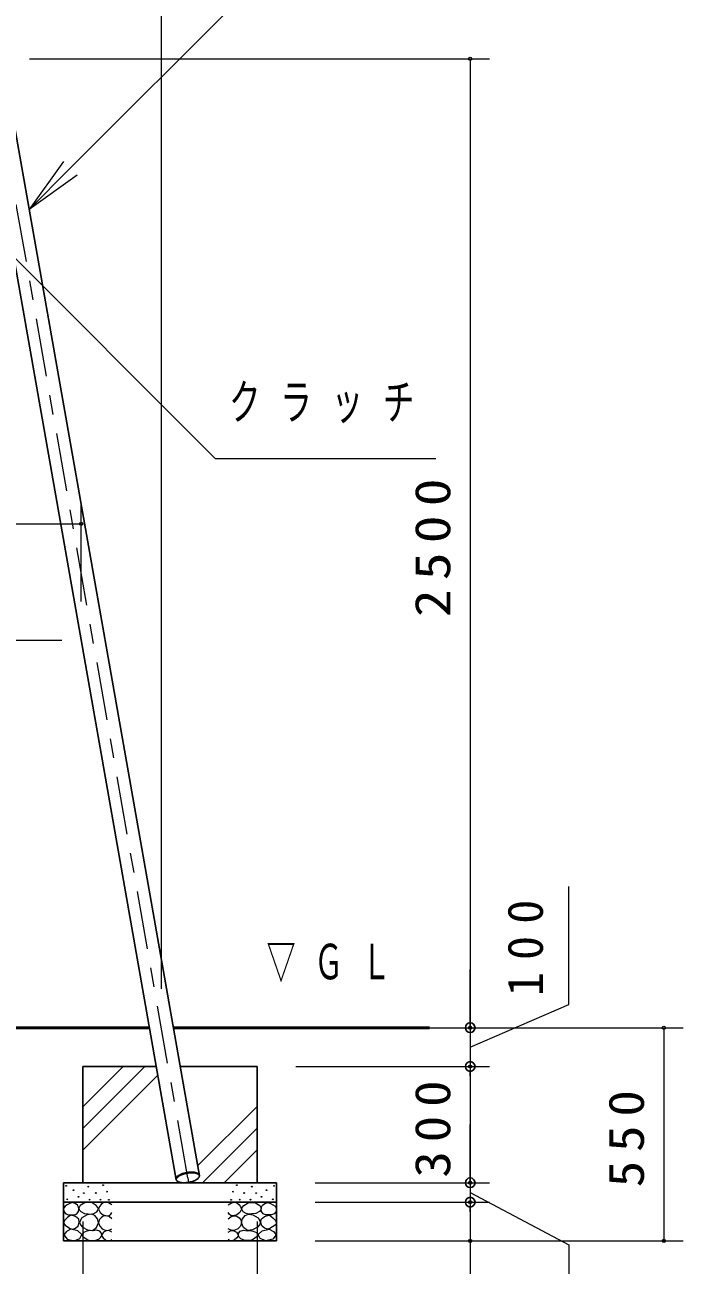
# Model space of a CAD drawing. Units: millimetres on the paper, scale 1:50. Extents: x 200 to 813, y 141 to 438.
# Drawn here: x 324.3 to 358.3, y 195.6 to 259.6 of the extents above; entities that cross this region are included whole.
import ezdxf

# ---------------------------------------------------------------- set-up
doc = ezdxf.new("R2010")
doc.units = ezdxf.units.MM
doc.linetypes.add('USER2', pattern=[6, 3, -1, 1, -1])
doc.layers.add('線', color=2, linetype='Continuous', lineweight=25)
doc.layers.add('補助', color=2, linetype='Continuous', lineweight=13)
doc.styles.add('ＭＳ ゴシック', font='')
doc.styles.get('ＭＳ ゴシック').set_extended_font_data('MS Gothic')

# ---------------------------------------------------------------- blocks, each defined once
blk = doc.blocks.new('dimension_origin')
at = {"color": 0, "linetype": 'Continuous', "lineweight": -2}
blk.add_circle((0, 0), 1.25, dxfattribs=at)

msp = doc.modelspace()

# ---------------------------------------------------------------- linework, layer by layer
at = {"layer": '線', "color": 1, "linetype": 'USER2', "lineweight": 13}
for p, q in [((332.68, 200.116), (322.505, 257.822)), ((251.167, 227.858), (327.174, 227.858)), ((332.68, 200.116), (332.722, 199.88))]:
    msp.add_line(p, q, dxfattribs=at)
at = {"layer": '線', "color": 7}
for p, q in [((333.276, 200.221), (323.516, 255.57)), ((332.084, 200.011), (322.325, 255.36)), ((327.261, 205.858), (327.261, 199.858)), ((331.053, 205.858), (327.261, 205.858)), ((336.261, 205.858), (332.282, 205.858)), ((336.261, 199.858), (336.261, 205.858)), ((326.261, 199.858), (326.261, 196.858)), ((326.261, 199.858), (337.261, 199.858)), ((332.084, 200.011), (332.078, 200.046)), ((333.276, 200.221), (333.27, 200.257)), ((337.261, 196.858), (337.261, 199.858)), ((326.261, 198.858), (337.261, 198.858)), ((326.261, 196.858), (337.261, 196.858))]:
    msp.add_line(p, q, dxfattribs=at)
at = {"layer": '線', "color": 7, "lineweight": 50}
for p, q in [((330.701, 207.858), (290.966, 207.858)), ((345.161, 207.858), (331.929, 207.858))]:
    msp.add_line(p, q, dxfattribs=at)
at = {"layer": '線', "color": 7, "lineweight": 13}
for p, q in [((333.187, 200.728), (336.261, 203.802)), ((333.439, 199.858), (336.261, 202.679)), ((334.562, 199.858), (336.261, 201.557))]:
    msp.add_line(p, q, dxfattribs=at)
at = {"layer": '線'}
msp.add_lwpolyline([(332.078, 200.046), (332.078, 200.078), (332.088, 200.111), (332.107, 200.145), (332.137, 200.178), (332.176, 200.212), (332.223, 200.244), (332.278, 200.275), (332.34, 200.303), (332.407, 200.329), (332.479, 200.352), (332.555, 200.372), (332.632, 200.387), (332.71, 200.399), (332.788, 200.407), (332.863, 200.41), (332.936, 200.408), (333.003, 200.403), (333.066, 200.393), (333.121, 200.378), (333.169, 200.36), (333.208, 200.339), (333.239, 200.314), (333.259, 200.286), (333.27, 200.257)], dxfattribs=at)
at = {"layer": '線', "color": 7}
msp.add_lwpolyline([(332.084, 200.011), (332.083, 200.032), (332.086, 200.054), (332.094, 200.076), (332.106, 200.098), (332.123, 200.121), (332.143, 200.143), (332.168, 200.165), (332.197, 200.187), (332.229, 200.209), (332.265, 200.229), (332.304, 200.249), (332.346, 200.268), (332.391, 200.285), (332.437, 200.302), (332.486, 200.317), (332.536, 200.33), (332.587, 200.342), (332.639, 200.352), (332.691, 200.36), (332.743, 200.367), (332.794, 200.371), (332.845, 200.374), (332.894, 200.374), (332.942, 200.373), (332.988, 200.369), (333.031, 200.364), (333.072, 200.357), (333.11, 200.348), (333.144, 200.337), (333.175, 200.325), (333.203, 200.311), (333.226, 200.295), (333.245, 200.279), (333.26, 200.26), (333.27, 200.241), (333.276, 200.221), (333.277, 200.2), (333.274, 200.179), (333.266, 200.156), (333.254, 200.134), (333.238, 200.112), (333.217, 200.089), (333.192, 200.067), (333.163, 200.045), (333.131, 200.024), (333.095, 200.003), (333.056, 199.983), (333.014, 199.964), (332.97, 199.947), (332.923, 199.93), (332.874, 199.915), (332.825, 199.902), (332.773, 199.89), (332.722, 199.88), (332.67, 199.872), (332.618, 199.866), (332.566, 199.861), (332.515, 199.859), (332.466, 199.858), (332.418, 199.859), (332.372, 199.863), (332.329, 199.868), (332.288, 199.875), (332.25, 199.884), (332.216, 199.895), (332.185, 199.907), (332.158, 199.921), (332.134, 199.937), (332.115, 199.954), (332.101, 199.972), (332.09, 199.991)], close=True, dxfattribs=at)
at = {"layer": '補助'}
for p, q in [((331.315, 209.858), (331.315, 290.234)), ((326.605, 252.204), (335.635, 261.234)), ((324.499, 257.858), (348.261, 257.858)), ((347.261, 257.858), (347.261, 207.858)), ((317.432, 253.886), (334.084, 237.234)), ((326.252, 252.557), (324.484, 250.083)), ((324.484, 250.083), (326.605, 252.204)), ((326.959, 251.85), (324.484, 250.083)), ((334.084, 237.234), (335.084, 237.234)), ((335.084, 237.234), (345.484, 237.234)), ((327.174, 229.858), (327.174, 234.858)), ((313.5, 233.858), (327.174, 233.858)), ((352.363, 209.058), (352.363, 215.144)), ((347.261, 207.858), (347.261, 210.858)), ((347.261, 206.858), (352.363, 209.058)), ((338.261, 207.858), (348.261, 207.858)), ((338.261, 207.858), (348.261, 207.858)), ((338.261, 207.858), (358.261, 207.858)), ((347.261, 207.858), (347.261, 205.858)), ((357.261, 207.858), (357.261, 196.858)), ((327.261, 203.782), (329.336, 205.858)), ((327.261, 202.66), (330.459, 205.858)), ((338.261, 205.858), (348.261, 205.858)), ((338.261, 205.858), (348.261, 205.858)), ((347.261, 205.858), (347.261, 204.001)), ((347.261, 205.858), (347.261, 202.858)), ((347.261, 205.858), (347.261, 199.858)), ((327.261, 201.537), (331.132, 205.409)), ((347.261, 199.858), (347.261, 202.858)), ((347.261, 201.858), (347.261, 189.858)), ((339.261, 199.858), (348.261, 199.858)), ((339.261, 199.858), (348.261, 199.858)), ((347.261, 199.858), (347.261, 198.858)), ((347.261, 199.358), (352.363, 196.658)), ((339.261, 198.858), (348.261, 198.858)), ((339.261, 198.858), (348.261, 198.858)), ((347.261, 198.858), (347.261, 197.453)), ((347.261, 198.858), (347.261, 195.858)), ((327.261, 197.858), (327.261, 187.858)), ((336.261, 197.858), (336.261, 187.858)), ((339.261, 196.858), (358.261, 196.858)), ((339.261, 196.858), (348.261, 196.858)), ((352.363, 196.658), (352.363, 192.334))]:
    msp.add_line(p, q, dxfattribs=at)
at = {"layer": '補助', "lineweight": 25}
for p, q in [((347.261, 208.108), (347.261, 208.358)), ((347.261, 205.608), (347.261, 205.358)), ((347.261, 200.108), (347.261, 200.358)), ((347.261, 198.608), (347.261, 198.358))]:
    msp.add_line(p, q, dxfattribs=at)
at = {"layer": '補助'}
for points in [[(326.71, 198.846), (326.58, 198.795), (326.456, 198.726), (326.339, 198.645), (326.266, 198.535), (326.286, 198.384), (326.387, 198.257), (326.524, 198.205), (326.678, 198.2), (326.83, 198.212), (326.957, 198.263), (327.032, 198.369), (327.058, 198.497), (327.041, 198.602), (326.982, 198.7), (326.859, 198.797)], [(327.498, 198.848), (327.4, 198.835), (327.287, 198.794), (327.128, 198.678), (327.055, 198.54), (327.072, 198.46), (327.147, 198.372), (327.337, 198.277), (327.536, 198.248), (327.683, 198.244), (327.833, 198.275), (327.985, 198.367), (328.06, 198.491), (328.041, 198.584), (327.947, 198.691), (327.733, 198.815)], [(336.023, 198.848), (336.121, 198.835), (336.234, 198.794), (336.394, 198.678), (336.467, 198.54), (336.449, 198.46), (336.375, 198.372), (336.185, 198.277), (335.985, 198.248), (335.838, 198.244), (335.688, 198.275), (335.536, 198.367), (335.461, 198.491), (335.48, 198.584), (335.575, 198.691), (335.788, 198.815)], [(336.812, 198.846), (336.941, 198.795), (337.065, 198.726), (337.182, 198.645), (337.255, 198.535), (337.235, 198.384), (337.135, 198.257), (336.998, 198.205), (336.843, 198.2), (336.691, 198.212), (336.565, 198.263), (336.49, 198.369), (336.463, 198.497), (336.48, 198.602), (336.539, 198.7), (336.662, 198.797)], [(326.659, 198.187), (326.552, 198.131), (326.444, 198.047), (326.315, 197.911), (326.266, 197.775), (326.339, 197.678), (326.469, 197.591), (326.602, 197.505), (326.735, 197.464), (326.888, 197.513), (327.014, 197.642), (327.076, 197.807), (327.046, 197.978), (326.882, 198.123)], [(327.244, 197.561), (327.496, 197.424), (327.763, 197.404), (327.969, 197.553), (328.066, 197.788), (328.02, 198.004), (327.882, 198.167), (327.705, 198.235), (327.482, 198.21), (327.207, 198.049), (327.087, 197.831), (327.14, 197.688)], [(336.277, 197.561), (336.026, 197.424), (335.758, 197.404), (335.553, 197.553), (335.456, 197.788), (335.501, 198.004), (335.639, 198.167), (335.816, 198.235), (336.039, 198.21), (336.315, 198.049), (336.434, 197.831), (336.381, 197.688)], [(336.862, 198.187), (336.969, 198.131), (337.078, 198.047), (337.207, 197.911), (337.255, 197.775), (337.183, 197.678), (337.053, 197.591), (336.92, 197.505), (336.786, 197.464), (336.634, 197.513), (336.508, 197.642), (336.445, 197.807), (336.476, 197.978), (336.639, 198.123)], [(326.643, 197.468), (326.416, 197.348), (326.28, 197.172), (326.45, 196.946), (326.818, 196.864), (327.106, 196.986), (327.214, 197.194), (326.998, 197.376)], [(327.785, 197.385), (327.634, 197.398), (327.471, 197.369), (327.293, 197.288), (327.206, 197.18), (327.26, 197.086), (327.379, 196.996), (327.509, 196.919), (327.655, 196.872), (327.892, 196.876), (328.098, 196.958), (328.192, 197.054), (328.233, 197.169), (328.212, 197.272), (328.131, 197.364), (327.963, 197.415)], [(335.737, 197.385), (335.887, 197.398), (336.05, 197.369), (336.229, 197.288), (336.315, 197.18), (336.261, 197.086), (336.142, 196.996), (336.013, 196.919), (335.866, 196.872), (335.63, 196.876), (335.423, 196.958), (335.329, 197.054), (335.288, 197.169), (335.309, 197.272), (335.391, 197.364), (335.559, 197.415)], [(336.879, 197.468), (337.105, 197.348), (337.241, 197.172), (337.072, 196.946), (336.703, 196.864), (336.416, 196.986), (336.307, 197.194), (336.523, 197.376)]]:
    msp.add_lwpolyline(points, close=True, dxfattribs=at)
for points in [[(328.761, 198.724), (328.592, 198.821), (328.419, 198.851), (328.306, 198.817), (328.203, 198.743), (328.114, 198.637), (328.076, 198.502), (328.15, 198.327), (328.311, 198.198), (328.477, 198.15), (328.621, 198.173), (328.702, 198.24), (328.761, 198.331)], [(334.761, 198.724), (334.929, 198.821), (335.103, 198.851), (335.215, 198.817), (335.318, 198.743), (335.408, 198.637), (335.445, 198.502), (335.372, 198.327), (335.211, 198.198), (335.045, 198.15), (334.9, 198.173), (334.819, 198.24), (334.761, 198.331)], [(328.754, 198.001), (328.612, 198.111), (328.45, 198.16), (328.316, 198.135), (328.197, 198.058), (328.109, 197.943), (328.076, 197.799), (328.13, 197.626), (328.254, 197.488), (328.407, 197.411), (328.558, 197.393), (328.661, 197.422), (328.754, 197.475)], [(334.767, 198.001), (334.91, 198.111), (335.071, 198.16), (335.205, 198.135), (335.325, 198.058), (335.413, 197.943), (335.445, 197.799), (335.392, 197.626), (335.268, 197.488), (335.115, 197.411), (334.964, 197.393), (334.86, 197.422), (334.767, 197.475)], [(328.761, 197.311), (328.64, 197.377), (328.495, 197.393), (328.32, 197.306), (328.235, 197.171), (328.247, 197.098), (328.304, 197.013), (328.448, 196.903), (328.596, 196.867), (328.682, 196.888), (328.761, 196.93)], [(334.761, 197.311), (334.881, 197.377), (335.027, 197.393), (335.201, 197.306), (335.287, 197.171), (335.274, 197.098), (335.217, 197.013), (335.074, 196.903), (334.925, 196.867), (334.84, 196.888), (334.761, 196.93)]]:
    msp.add_lwpolyline(points, dxfattribs=at)
at = {"layer": '補助', "lineweight": 25}
for centre in [(347.261, 207.858), (347.261, 205.858), (347.261, 199.858), (347.261, 198.858)]:
    msp.add_circle(centre, 0.25, dxfattribs=at)
at = {"layer": '補助'}
for centre in [(326.393, 199.701), (328.309, 199.74), (335.212, 199.74), (337.129, 199.701), (326.773, 199.473), (327.033, 199.137), (327.312, 199.328), (327.54, 199.657), (327.931, 199.329), (328.509, 199.399), (335.012, 199.399), (335.591, 199.329), (335.982, 199.657), (336.21, 199.328), (336.489, 199.137), (336.748, 199.473), (326.456, 199.004), (327.61, 198.985), (328.163, 198.988), (328.606, 198.977), (334.915, 198.977), (335.358, 198.988), (335.912, 198.985), (337.065, 199.004)]:
    msp.add_circle(centre, 0.02, dxfattribs=at)

# ---------------------------------------------------------------- block references
at = {"layer": '補助', "xscale": 0.0667, "yscale": 0.0667}
for p, rotation in [((347.261, 257.858), 270), ((327.174, 233.858), 180), ((347.261, 207.858), 90), ((357.261, 207.858), 270), ((347.261, 205.858), 270), ((347.261, 199.858), 90), ((347.261, 198.858), 90), ((347.261, 196.858), 270), ((357.261, 196.858), 90)]:
    msp.add_blockref('dimension_origin', p, dxfattribs=dict(at, rotation=rotation))

# ---------------------------------------------------------------- texts
at = {"layer": '補助', "char_height": 1.833, "attachment_point": 1, "style": 'ＭＳ ゴシック'}
for s, insert in [('\\T1.63;\\W0.65;クラッチ', (334.809, 241.067)), ('\\T1.64;\\W0.6;▽ＧＬ', (336.744, 212.191))]:
    msp.add_mtext(s, dxfattribs=dict(at, insert=insert))
at = {"layer": '補助', "char_height": 1.833, "rotation": 90, "style": 'ＭＳ ゴシック'}
for s, insert, attachment_point in [('\\T1.33;\\W1.15;2500', (346.261, 232.858), 8), ('\\T1.5;100', (350.113, 212.286), 5), ('\\T1.33;\\W1.1;300', (346.261, 202.858), 8), ('\\T1.33;\\W1.1;550', (356.261, 202.358), 8)]:
    msp.add_mtext(s, dxfattribs=dict(at, insert=insert, attachment_point=attachment_point))

doc.saveas('drawing.dxf')
